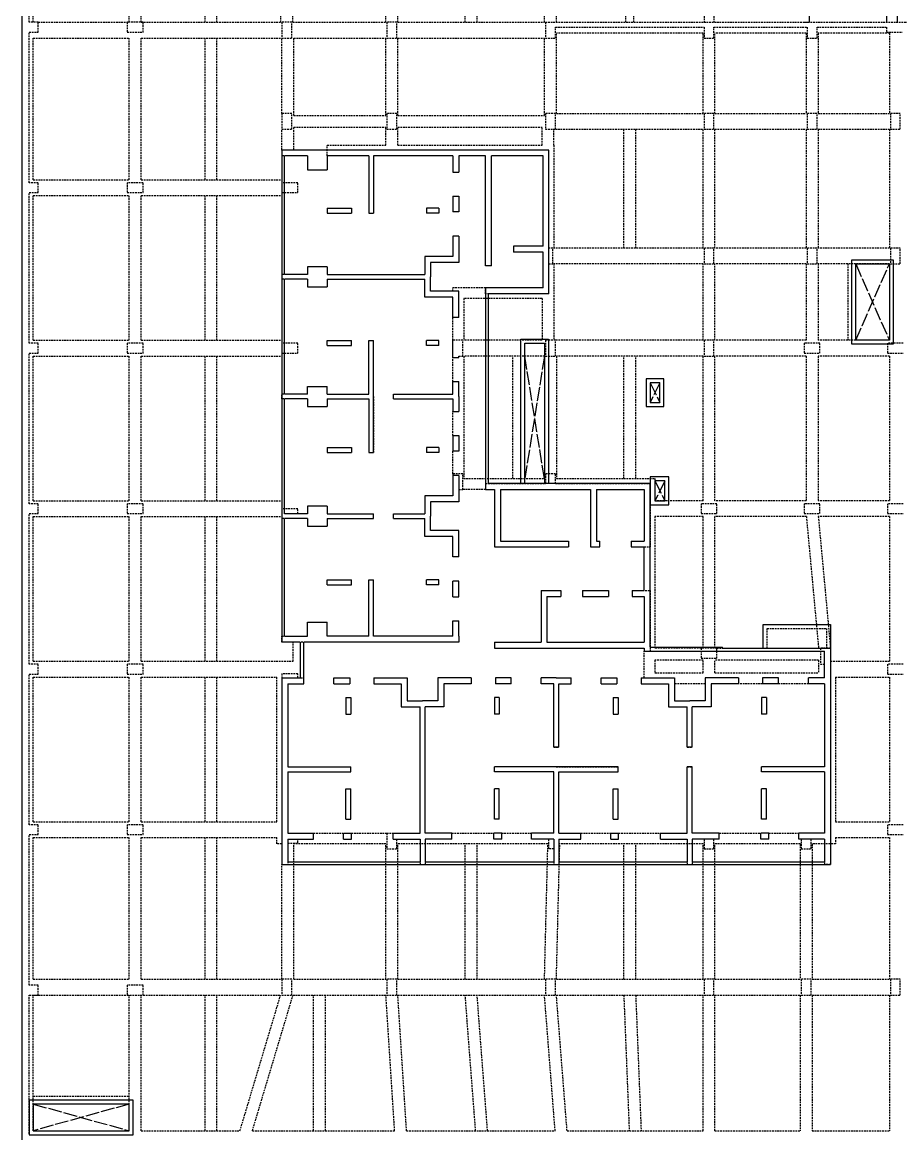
# Model space of a CAD drawing. Header units: millimetres. Extents: x 317501 to 2277231, y -321722 to 1186893.
# Drawn here: x 1947722 to 1992047, y 780428 to 836528 of the extents above; entities that cross this region are included whole.
import ezdxf

# ---------------------------------------------------------------- set-up
doc = ezdxf.new("R2010")
doc.units = ezdxf.units.MM
doc.header["$LTSCALE"] = 57
doc.linetypes.add('XS-지하주차장$0$DDOT', pattern=[14, 12, -1, 0, -1])
doc.linetypes.add('XS-지하주차장$0$HID', pattern=[2.3, 1.5, -0.8])
for name, color, linetype in [('XS-지하주차장$0$AWG', 5, 'XS-지하주차장$0$HID'), ('XS-지하주차장$0$B', 9, 'XS-지하주차장$0$HID'), ('XS-지하주차장$0$DA', 7, 'XS-지하주차장$0$HID'), ('XS-지하주차장$0$DA-PIT', 40, 'Continuous'), ('XS-지하주차장$0$EL7', 7, 'Continuous'), ('XS-지하주차장$0$G', 4, 'XS-지하주차장$0$HID'), ('XS-지하주차장$0$GG', 4, 'Continuous'), ('XS-지하주차장$0$OPEN', 9, 'XS-지하주차장$0$DDOT'), ('XS-지하주차장$0$W1-H', 11, 'XS-지하주차장$0$HID'), ('XS-지하주차장$0$W11', 40, 'Continuous'), ('XS-지하주차장$0$WG', 6, 'XS-지하주차장$0$HID')]:
    doc.layers.add(name, color=color, linetype=linetype)

# ---------------------------------------------------------------- blocks, each defined once
blk = doc.blocks.new('XS-지하주차장$0$B1-W')
at = {"layer": 'XS-지하주차장$0$W1-H'}
for p, q in [((-700, 48240), (-700, 117397)), ((-350, 106210), (-350, 113210)), ((100, 106210), (-350, 106210)), ((100, 105710), (100, 106210)), ((4600, 106210), (4600, 105710)), ((5400, 106210), (4600, 106210)), ((5400, 105710), (5400, 106210)), ((12900, 106210), (12400, 106210)), ((12400, 106210), (12400, 105410)), ((12900, 105410), (12900, 106210)), ((18200, 106210), (17700, 106210)), ((17700, 106210), (17700, 105410)), ((18200, 105410), (18200, 106210)), ((25700, 106210), (25700, 105410)), ((25700, 106210), (51600, 106210)), ((-350, 98110), (-350, 105710)), ((-350, 105710), (100, 105710)), ((4600, 105710), (5400, 105710)), ((26200, 105410), (26200, 105960)), ((26200, 105960), (33700, 105960)), ((33700, 105960), (33700, 105410)), ((34200, 105410), (34200, 105960)), ((34200, 105960), (38900, 105960)), ((38900, 105960), (38900, 105410)), ((39400, 105960), (42900, 105960)), ((39400, 105410), (39400, 105960)), ((42900, 105960), (42900, 105710)), ((42900, 105710), (43700, 105710)), ((12400, 105410), (12900, 105410)), ((17700, 105410), (18200, 105410)), ((25700, 105410), (26200, 105410)), ((33700, 105410), (34200, 105410)), ((38900, 105410), (39400, 105410)), ((12900, 101610), (12400, 101610)), ((12400, 101610), (12400, 100810)), ((12900, 100810), (12900, 101610)), ((18200, 101610), (17700, 101610)), ((17700, 101610), (17700, 100810)), ((18200, 100810), (18200, 101610)), ((26200, 101610), (25700, 101610)), ((25700, 101610), (25700, 100810)), ((26200, 100810), (26200, 101610)), ((34200, 101610), (33700, 101610)), ((33700, 101610), (33700, 100810)), ((34200, 100810), (34200, 101610)), ((39400, 101610), (38900, 101610)), ((38900, 101610), (38900, 100810)), ((39400, 100810), (39400, 101610)), ((43600, 101610), (43100, 101610)), ((43100, 101610), (43100, 100810)), ((43600, 100810), (43600, 101610)), ((12400, 100810), (12900, 100810)), ((17700, 100810), (18200, 100810)), ((25700, 100810), (26200, 100810)), ((33700, 100810), (34200, 100810)), ((38900, 100810), (39400, 100810)), ((43100, 100810), (43600, 100810)), ((12400, 99760), (12400, 99460)), ((25875, 99760), (12400, 99760)), ((13685, 99460), (12400, 99460)), ((13685, 99460), (13685, 98760)), ((14685, 99460), (14685, 98760)), ((16780, 99460), (14685, 99460)), ((16780, 99460), (16780, 96580)), ((17030, 99460), (17030, 96580)), ((21025, 99460), (17030, 99460)), ((21025, 99460), (21025, 98645)), ((22675, 99460), (21325, 99460)), ((21325, 99460), (21325, 98645)), ((22675, 93920), (22675, 99460)), ((22975, 93920), (22975, 99460)), ((25575, 99460), (22975, 99460)), ((25575, 94910), (25575, 99460)), ((25875, 94810), (25875, 99760)), ((13685, 98760), (14685, 98760)), ((21025, 98645), (21325, 98645)), ((100, 98110), (-350, 98110)), ((100, 97610), (100, 98110)), ((4600, 98110), (4600, 97610)), ((5400, 98110), (4600, 98110)), ((5400, 97610), (5400, 98110)), ((12400, 98110), (12400, 97610)), ((13200, 98110), (12400, 98110)), ((13200, 97610), (13200, 98110)), ((-350, 90010), (-350, 97610)), ((-350, 97610), (100, 97610)), ((4600, 97610), (5400, 97610)), ((12400, 97610), (13200, 97610)), ((21025, 97435), (21325, 97435)), ((21025, 97435), (21025, 96635)), ((21325, 97435), (21325, 96635)), ((14685, 96830), (15920, 96830)), ((14685, 96830), (14685, 96580)), ((14685, 96580), (15920, 96580)), ((15920, 96830), (15920, 96580)), ((16780, 96580), (17030, 96580)), ((20325, 96830), (19695, 96830)), ((19695, 96830), (19695, 96580)), ((20325, 96580), (19695, 96580)), ((20325, 96830), (20325, 96580)), ((21325, 96635), (21025, 96635)), ((21325, 95415), (21025, 95415)), ((21025, 95415), (21025, 94385)), ((21325, 95415), (21325, 94085)), ((25575, 94910), (24085, 94910)), ((24085, 94910), (24085, 94610)), ((26075, 94810), (25875, 94810)), ((26075, 94010), (26075, 94810)), ((34200, 94810), (33700, 94810)), ((33700, 94810), (33700, 94010)), ((34200, 94010), (34200, 94810)), ((39400, 94810), (38900, 94810)), ((38900, 94810), (38900, 94010)), ((39400, 94010), (39400, 94810)), ((43600, 94810), (43100, 94810)), ((43100, 94810), (43100, 94010)), ((43600, 94010), (43600, 94810)), ((19605, 94385), (19605, 93485)), ((21025, 94385), (19605, 94385)), ((25575, 94610), (24085, 94610)), ((25575, 92810), (25575, 94610)), ((13685, 93860), (13685, 93485)), ((14685, 93860), (13685, 93860)), ((14685, 93860), (14685, 93485)), ((19905, 94085), (19905, 93360)), ((21325, 94085), (19905, 94085)), ((22975, 93920), (22675, 93920)), ((25875, 92510), (25875, 94010)), ((25875, 94010), (26075, 94010)), ((33700, 94010), (34200, 94010)), ((38900, 94010), (39400, 94010)), ((43100, 94010), (43600, 94010)), ((12400, 93485), (12400, 93235)), ((13685, 93485), (12400, 93485)), ((13685, 93235), (12400, 93235)), ((13685, 93235), (13685, 92860)), ((14685, 93485), (19605, 93485)), ((14685, 93235), (19605, 93235)), ((14685, 93235), (14685, 92860)), ((19605, 92335), (19605, 93235)), ((19905, 92635), (19905, 93360)), ((13685, 92860), (14685, 92860)), ((21325, 92635), (19905, 92635)), ((21325, 91305), (21325, 92635)), ((25575, 92810), (22675, 92810)), ((22675, 92510), (22675, 92810)), ((21025, 92335), (19605, 92335)), ((21025, 91305), (21025, 92335)), ((25875, 92510), (22675, 92510)), ((21325, 91305), (21025, 91305)), ((100, 90010), (-350, 90010)), ((100, 89510), (100, 90010)), ((4600, 90010), (4600, 89510)), ((5400, 90010), (4600, 90010)), ((5400, 89510), (5400, 90010)), ((12400, 90010), (12400, 89510)), ((13200, 90010), (12400, 90010)), ((13200, 89510), (13200, 90010)), ((14685, 90140), (15920, 90140)), ((14685, 89890), (14685, 90140)), ((14685, 89890), (15920, 89890)), ((15920, 89890), (15920, 90140)), ((16780, 87445), (16780, 90140)), ((16780, 90140), (17030, 90140)), ((17030, 87320), (17030, 90140)), ((20325, 90140), (19695, 90140)), ((19695, 89890), (19695, 90140)), ((20325, 89890), (19695, 89890)), ((20325, 89890), (20325, 90140)), ((21025, 89285), (21025, 90160)), ((21525, 90160), (21025, 90160)), ((21525, 89360), (21525, 90160)), ((26200, 90160), (25700, 90160)), ((25700, 90160), (25700, 89360)), ((26200, 89360), (26200, 90160)), ((34200, 90160), (33700, 90160)), ((33700, 90160), (33700, 89360)), ((34200, 89360), (34200, 90160)), ((38750, 90010), (38750, 89510)), ((39550, 90010), (38750, 90010)), ((39550, 89510), (39550, 90010)), ((42950, 90010), (42950, 89510)), ((43750, 90010), (42950, 90010)), ((-350, 81910), (-350, 89510)), ((-350, 89510), (100, 89510)), ((4600, 89510), (5400, 89510)), ((12400, 89510), (13200, 89510)), ((21025, 89285), (21325, 89285)), ((21325, 89285), (21325, 89360)), ((21325, 89360), (21525, 89360)), ((25700, 89360), (26200, 89360)), ((33700, 89360), (34200, 89360)), ((38750, 89510), (39550, 89510)), ((42950, 89510), (43750, 89510)), ((13685, 87820), (14685, 87820)), ((13685, 87445), (13685, 87820)), ((14685, 87445), (14685, 87820)), ((21025, 88075), (21325, 88075)), ((21025, 87445), (21025, 88075)), ((21325, 87320), (21325, 88075)), ((12400, 87195), (12400, 87445)), ((13685, 87445), (12400, 87445)), ((13685, 87195), (12400, 87195)), ((13685, 87195), (13685, 86820)), ((14685, 87445), (16780, 87445)), ((14685, 87195), (16780, 87195)), ((14685, 87195), (14685, 86820)), ((16780, 87195), (16780, 84500)), ((17030, 87320), (17030, 84500)), ((18030, 87445), (21025, 87445)), ((18030, 87195), (18030, 87445)), ((18030, 87195), (21025, 87195)), ((21025, 87195), (21025, 86565)), ((21325, 87320), (21325, 86565)), ((13685, 86820), (14685, 86820)), ((21025, 86565), (21325, 86565)), ((21025, 85355), (21325, 85355)), ((21025, 85355), (21025, 84555)), ((21325, 85355), (21325, 84555)), ((14685, 84750), (15920, 84750)), ((14685, 84750), (14685, 84500)), ((15920, 84750), (15920, 84500)), ((20325, 84750), (19695, 84750)), ((19695, 84750), (19695, 84500)), ((20325, 84750), (20325, 84500)), ((14685, 84500), (15920, 84500)), ((16780, 84500), (17030, 84500)), ((20325, 84500), (19695, 84500)), ((21325, 84555), (21025, 84555)), ((21525, 83425), (21025, 83425)), ((21025, 83425), (21025, 83335)), ((21025, 83335), (21025, 82305)), ((21525, 82625), (21525, 83425)), ((26200, 83425), (25700, 83425)), ((25700, 83425), (25700, 82925)), ((26200, 82925), (26200, 83425)), ((21325, 82625), (21325, 82005)), ((21325, 82625), (21525, 82625)), ((22675, 82925), (22675, 82625)), ((22675, 82925), (25700, 82925)), ((22675, 82625), (23125, 82625)), ((23125, 82625), (23125, 79725)), ((23425, 82625), (27975, 82625)), ((23425, 82625), (23425, 80025)), ((26200, 82925), (30975, 82925)), ((27975, 82625), (27975, 79725)), ((28275, 82625), (30675, 82625)), ((28275, 82625), (28275, 80025)), ((30675, 82625), (30675, 80025)), ((30975, 82925), (30975, 79725)), ((100, 81910), (-350, 81910)), ((100, 81410), (100, 81910)), ((4600, 81910), (4600, 81410)), ((5400, 81910), (4600, 81910)), ((5400, 81410), (5400, 81910)), ((19605, 82305), (19605, 81405)), ((21025, 82305), (19605, 82305)), ((19905, 82005), (19905, 81280)), ((21325, 82005), (19905, 82005)), ((33550, 81910), (33550, 81410)), ((34350, 81910), (33550, 81910)), ((34350, 81410), (34350, 81910)), ((38750, 81910), (38750, 81410)), ((39550, 81910), (38750, 81910)), ((39550, 81410), (39550, 81910)), ((42950, 81910), (42950, 81410)), ((43750, 81910), (42950, 81910)), ((-350, 73810), (-350, 81410)), ((-350, 81410), (100, 81410)), ((4600, 81410), (5400, 81410)), ((13200, 81655), (12400, 81655)), ((12400, 81655), (12400, 81155)), ((13200, 81405), (13200, 81655)), ((13685, 81405), (13200, 81405)), ((13685, 81780), (13685, 81405)), ((14685, 81780), (13685, 81780)), ((14685, 81780), (14685, 81405)), ((14685, 81405), (17030, 81405)), ((17030, 81155), (17030, 81405)), ((18030, 81405), (19605, 81405)), ((18030, 81155), (18030, 81405)), ((33550, 81410), (34350, 81410)), ((38750, 81410), (39550, 81410)), ((42950, 81410), (43750, 81410)), ((13685, 81155), (12400, 81155)), ((13685, 81155), (13685, 80780)), ((14685, 81155), (17030, 81155)), ((14685, 81155), (14685, 80780)), ((18030, 81155), (19605, 81155)), ((19605, 80255), (19605, 81155)), ((19905, 80555), (19905, 81280)), ((13685, 80780), (14685, 80780)), ((21025, 80255), (19605, 80255)), ((21325, 80555), (19905, 80555)), ((21025, 79225), (21025, 80255)), ((21325, 79225), (21325, 80555)), ((23125, 79725), (26865, 79725)), ((23425, 80025), (26865, 80025)), ((26865, 80025), (26865, 79725)), ((27975, 79725), (28450, 79725)), ((28275, 80025), (28450, 80025)), ((28450, 79725), (28450, 80025)), ((30020, 80025), (30675, 80025)), ((30020, 80025), (30020, 79725)), ((30020, 79725), (30975, 79725)), ((21325, 79225), (21025, 79225)), ((14685, 78060), (15920, 78060)), ((14685, 77810), (14685, 78060)), ((15920, 77810), (15920, 78060)), ((16780, 75225), (16780, 78060)), ((16780, 78060), (17030, 78060)), ((17030, 75225), (17030, 78060)), ((20325, 78060), (19695, 78060)), ((19695, 77810), (19695, 78060)), ((20325, 77810), (20325, 78060)), ((21325, 78005), (21025, 78005)), ((21025, 77205), (21025, 78005)), ((21325, 77205), (21325, 78005)), ((14685, 77810), (15920, 77810)), ((20325, 77810), (19695, 77810)), ((25475, 77525), (25475, 74925)), ((25475, 77525), (26475, 77525)), ((26475, 77525), (26475, 77225)), ((27565, 77525), (28885, 77525)), ((27565, 77525), (27565, 77225)), ((28885, 77525), (28885, 77225)), ((30075, 77525), (30975, 77525)), ((30075, 77525), (30075, 77225)), ((30975, 77525), (30975, 74475)), ((21025, 77205), (21325, 77205)), ((25775, 77225), (25775, 74925)), ((25775, 77225), (26475, 77225)), ((27565, 77225), (28885, 77225)), ((30075, 77225), (30675, 77225)), ((30675, 77225), (30675, 74925)), ((13685, 75925), (14685, 75925)), ((13685, 75225), (13685, 75925)), ((14685, 75225), (14685, 75925)), ((21025, 75995), (21325, 75995)), ((21025, 75225), (21025, 75995)), ((21325, 75225), (21325, 75995)), ((12400, 74925), (12400, 75225)), ((12400, 75225), (13685, 75225)), ((16780, 75225), (14685, 75225)), ((21025, 75225), (17030, 75225)), ((21325, 75225), (21325, 74925)), ((21325, 74925), (12400, 74925)), ((23125, 74925), (23125, 74625)), ((23125, 74925), (25475, 74925)), ((23125, 74625), (30675, 74625)), ((25775, 74925), (30675, 74925)), ((30675, 74625), (30675, 74475)), ((33550, 74615), (33550, 74115)), ((34350, 74615), (33550, 74615)), ((34350, 74115), (34350, 74615)), ((40080, 74615), (39580, 74615)), ((39580, 74615), (39580, 73815)), ((40080, 74615), (40080, 63700)), ((30675, 74475), (30975, 74475)), ((33550, 74115), (34350, 74115)), ((100, 73810), (-350, 73810)), ((100, 73310), (100, 73810)), ((4600, 73810), (4600, 73310)), ((5400, 73810), (4600, 73810)), ((5400, 73310), (5400, 73810)), ((39580, 73815), (39780, 73815)), ((39780, 73125), (39780, 73815)), ((42950, 73810), (42950, 73310)), ((43750, 73810), (42950, 73810)), ((-350, 65710), (-350, 73310)), ((-350, 73310), (100, 73310)), ((4600, 73310), (5400, 73310)), ((13200, 73325), (12400, 73325)), ((12400, 73325), (12400, 73125)), ((12400, 73125), (12400, 63700)), ((13200, 73125), (13200, 73325)), ((13200, 73125), (13515, 73125)), ((13515, 72825), (13515, 73125)), ((15025, 72825), (15025, 73125)), ((15025, 73125), (15825, 73125)), ((15825, 73125), (15825, 72825)), ((17045, 73125), (17045, 72825)), ((17045, 73125), (18725, 73125)), ((18725, 73125), (18725, 71965)), ((21955, 73125), (20275, 73125)), ((20275, 73125), (20275, 71965)), ((21955, 73125), (21955, 72825)), ((23175, 73125), (23175, 72825)), ((23975, 73125), (23175, 73125)), ((23975, 72825), (23975, 73125)), ((25485, 72825), (25485, 73125)), ((26240, 73125), (25485, 73125)), ((26240, 73125), (26995, 73125)), ((26995, 72825), (26995, 73125)), ((28505, 72825), (28505, 73125)), ((28505, 73125), (29305, 73125)), ((29305, 73125), (29305, 72825)), ((30525, 73125), (30525, 72825)), ((30525, 73125), (32205, 73125)), ((32205, 73125), (32205, 71965)), ((35435, 73125), (33755, 73125)), ((33755, 73125), (33755, 71965)), ((35435, 73125), (35435, 72825)), ((36655, 73125), (36655, 72825)), ((37455, 73125), (36655, 73125)), ((37455, 72825), (37455, 73125)), ((38965, 72825), (38965, 73125)), ((39780, 73125), (38965, 73125)), ((42950, 73310), (43750, 73310)), ((12700, 72825), (13515, 72825)), ((12700, 72825), (12700, 68630)), ((15025, 72825), (15825, 72825)), ((17045, 72825), (18425, 72825)), ((18425, 72825), (18425, 71665)), ((21955, 72825), (20575, 72825)), ((20575, 72825), (20575, 71665)), ((23975, 72825), (23175, 72825)), ((26115, 72825), (25485, 72825)), ((26115, 69630), (26115, 72825)), ((26365, 69630), (26365, 72825)), ((26365, 72825), (26995, 72825)), ((28505, 72825), (29305, 72825)), ((30525, 72825), (31905, 72825)), ((31905, 72825), (31905, 71665)), ((35435, 72825), (34055, 72825)), ((34055, 72825), (34055, 71665)), ((37455, 72825), (36655, 72825)), ((39780, 72825), (38965, 72825)), ((39780, 72825), (39780, 68630)), ((15630, 72125), (15630, 71295)), ((15630, 72125), (15880, 72125)), ((15880, 72125), (15880, 71295)), ((18725, 71965), (19500, 71965)), ((20275, 71965), (19500, 71965)), ((23120, 72125), (23120, 71295)), ((23370, 72125), (23120, 72125)), ((23370, 72125), (23370, 71295)), ((29110, 72125), (29110, 71295)), ((29110, 72125), (29360, 72125)), ((29360, 72125), (29360, 71295)), ((32205, 71965), (32980, 71965)), ((33755, 71965), (32980, 71965)), ((36600, 72125), (36600, 71295)), ((36850, 72125), (36600, 72125)), ((36850, 72125), (36850, 71295)), ((15630, 71295), (15880, 71295)), ((18425, 71665), (19375, 71665)), ((19375, 65285), (19375, 71665)), ((19625, 65285), (19625, 71665)), ((20575, 71665), (19625, 71665)), ((23370, 71295), (23120, 71295)), ((29110, 71295), (29360, 71295)), ((31905, 71665), (32855, 71665)), ((32855, 69630), (32855, 71665)), ((33105, 69630), (33105, 71665)), ((34055, 71665), (33105, 71665)), ((36850, 71295), (36600, 71295)), ((26115, 69630), (26365, 69630)), ((32855, 69630), (33105, 69630)), ((12700, 68630), (15880, 68630)), ((15880, 68380), (15880, 68630)), ((26240, 68630), (23120, 68630)), ((23120, 68380), (23120, 68630)), ((26240, 68630), (29360, 68630)), ((29360, 68380), (29360, 68630)), ((32855, 65285), (32855, 68630)), ((32855, 68630), (33105, 68630)), ((33105, 65285), (33105, 68630)), ((39780, 68630), (36600, 68630)), ((36600, 68380), (36600, 68630)), ((12700, 68380), (15880, 68380)), ((12700, 68380), (12700, 65285)), ((26115, 68380), (23120, 68380)), ((26115, 65285), (26115, 68380)), ((26365, 65285), (26365, 68380)), ((26365, 68380), (29360, 68380)), ((39780, 68380), (36600, 68380)), ((39780, 68380), (39780, 65285)), ((15630, 65985), (15630, 67520)), ((15630, 67520), (15880, 67520)), ((15880, 65985), (15880, 67520)), ((23120, 65985), (23120, 67520)), ((23370, 67520), (23120, 67520)), ((23370, 65985), (23370, 67520)), ((29110, 65985), (29110, 67520)), ((29110, 67520), (29360, 67520)), ((29360, 65985), (29360, 67520)), ((36600, 65985), (36600, 67520)), ((36850, 67520), (36600, 67520)), ((36850, 65985), (36850, 67520)), ((100, 65710), (-350, 65710)), ((100, 65210), (100, 65710)), ((4600, 65710), (4600, 65210)), ((5400, 65710), (4600, 65710)), ((5400, 65210), (5400, 65710)), ((15630, 65985), (15880, 65985)), ((23370, 65985), (23120, 65985)), ((29110, 65985), (29360, 65985)), ((36850, 65985), (36600, 65985)), ((42950, 65710), (42950, 65210)), ((43750, 65710), (42950, 65710)), ((-350, 57610), (-350, 65210)), ((-350, 65210), (100, 65210)), ((4600, 65210), (5400, 65210)), ((12700, 65285), (14000, 65285)), ((14000, 64985), (14000, 65285)), ((15510, 65285), (15910, 65285)), ((15510, 64985), (15510, 65285)), ((15910, 64985), (15910, 65285)), ((17700, 65285), (17700, 64485)), ((17700, 65285), (18020, 65285)), ((18020, 65285), (19375, 65285)), ((20980, 65285), (19625, 65285)), ((20980, 64985), (20980, 65285)), ((23490, 65285), (23090, 65285)), ((23090, 64985), (23090, 65285)), ((23490, 64985), (23490, 65285)), ((25000, 64985), (25000, 65285)), ((26115, 65285), (25000, 65285)), ((26365, 65285), (27480, 65285)), ((27480, 64985), (27480, 65285)), ((28990, 65285), (29390, 65285)), ((28990, 64985), (28990, 65285)), ((29390, 64985), (29390, 65285)), ((31500, 65285), (32855, 65285)), ((31500, 64985), (31500, 65285)), ((34460, 65285), (33105, 65285)), ((34460, 64985), (34460, 65285)), ((36970, 65285), (36570, 65285)), ((36570, 64985), (36570, 65285)), ((36970, 64985), (36970, 65285)), ((38480, 64985), (38480, 65285)), ((39780, 65285), (38480, 65285)), ((42950, 65210), (43750, 65210)), ((12700, 64785), (12700, 63700)), ((12700, 64785), (13200, 64785)), ((13200, 64985), (14000, 64985)), ((13200, 64785), (13200, 64985)), ((15510, 64985), (15910, 64985)), ((18200, 64985), (19375, 64985)), ((18200, 64485), (18200, 64985)), ((19375, 64985), (19375, 63700)), ((20980, 64985), (19625, 64985)), ((19625, 64985), (19625, 63700)), ((23490, 64985), (23090, 64985)), ((25865, 64985), (25000, 64985)), ((25865, 64485), (25865, 64985)), ((26365, 64985), (27480, 64985)), ((26365, 64985), (26365, 63700)), ((28990, 64985), (29390, 64985)), ((31500, 64985), (32855, 64985)), ((32855, 64985), (32855, 63700)), ((33700, 64985), (33105, 64985)), ((33105, 64985), (33105, 63700)), ((33700, 64985), (33700, 64485)), ((34460, 64985), (34200, 64985)), ((34200, 64485), (34200, 64985)), ((36970, 64985), (36570, 64985)), ((38600, 64985), (38480, 64985)), ((38600, 64985), (38600, 64485)), ((39780, 64985), (39100, 64985)), ((39100, 64485), (39100, 64985)), ((39780, 64985), (39780, 63700)), ((17700, 64485), (18200, 64485)), ((26115, 64485), (25865, 64485)), ((26115, 64485), (26115, 63700)), ((33700, 64485), (34200, 64485)), ((38600, 64485), (39100, 64485)), ((12400, 63700), (12700, 63700)), ((19375, 63700), (19625, 63700)), ((26115, 63700), (26365, 63700)), ((32855, 63700), (33105, 63700)), ((40080, 63700), (39780, 63700)), ((12900, 57910), (12400, 57910)), ((12400, 57910), (12400, 57110)), ((12900, 57110), (12900, 57910)), ((18200, 57910), (17700, 57910)), ((17700, 57910), (17700, 57110)), ((18200, 57110), (18200, 57910)), ((26200, 57910), (25700, 57910)), ((25700, 57910), (25700, 57110)), ((26200, 57110), (26200, 57910)), ((34200, 57910), (33700, 57910)), ((33700, 57910), (33700, 57110)), ((34200, 57110), (34200, 57910)), ((39100, 57910), (38600, 57910)), ((38600, 57910), (38600, 57110)), ((39100, 57110), (39100, 57910)), ((43600, 57910), (43100, 57910)), ((43100, 57910), (43100, 57110)), ((43600, 57110), (43600, 57910)), ((100, 57610), (-350, 57610)), ((100, 57110), (100, 57610)), ((4600, 57610), (4600, 57110)), ((5400, 57610), (4600, 57610)), ((5400, 57110), (5400, 57610)), ((-350, 50110), (-350, 57110)), ((-350, 57110), (100, 57110)), ((4600, 57110), (5400, 57110)), ((12400, 57110), (12900, 57110)), ((17700, 57110), (18200, 57110)), ((25700, 57110), (26200, 57110)), ((33700, 57110), (34200, 57110)), ((38600, 57110), (39100, 57110)), ((43100, 57110), (43600, 57110))]:
    blk.add_line(p, q, dxfattribs=at)
blk = doc.blocks.new('XS-지하주차장$0$102')
at = {"layer": 'XS-지하주차장$0$W11'}
for p, q in [((25145, 22225), (25145, 27680)), ((25145, 27680), (36060, 27680)), ((36060, 0), (36060, 27680)), ((26635, 27380), (25285, 27380)), ((25285, 18275), (25285, 27380)), ((26635, 27380), (26635, 26565)), ((26935, 27380), (26935, 26565)), ((26935, 27380), (31130, 27380)), ((31130, 27380), (31130, 24200)), ((31380, 27380), (31380, 24200)), ((31380, 27380), (34475, 27380)), ((34475, 27380), (34475, 26080)), ((34775, 27380), (34775, 26080)), ((34775, 27380), (35920, 27380)), ((35920, 20705), (35920, 27380)), ((26935, 26565), (26635, 26565)), ((34775, 26080), (34475, 26080)), ((26935, 25055), (26635, 25055)), ((26635, 25055), (26635, 24255)), ((26935, 25055), (26935, 24255)), ((26635, 24255), (26935, 24255)), ((27635, 24450), (28465, 24450)), ((27635, 24450), (27635, 24200)), ((27635, 24200), (28465, 24200)), ((28465, 24450), (28465, 24200)), ((31380, 24200), (31130, 24200)), ((33775, 24450), (32240, 24450)), ((32240, 24450), (32240, 24200)), ((33775, 24200), (32240, 24200)), ((33775, 24450), (33775, 24200)), ((34475, 24570), (34475, 24170)), ((34775, 24570), (34475, 24570)), ((34775, 24170), (34475, 24170)), ((34775, 24570), (34775, 24170)), ((26635, 23035), (26935, 23035)), ((26635, 23035), (26635, 21355)), ((26935, 23035), (26935, 21655)), ((25145, 22225), (25085, 22225)), ((25085, 18575), (25085, 22225)), ((34475, 22060), (34475, 20705)), ((34775, 22060), (34475, 22060)), ((34775, 22060), (34775, 20705)), ((26635, 21355), (27795, 21355)), ((26935, 21655), (28095, 21655)), ((27795, 21355), (27795, 20580)), ((28095, 21655), (28095, 20705)), ((27795, 19805), (27795, 20580)), ((30130, 20705), (28095, 20705)), ((28095, 19505), (28095, 20455)), ((30130, 20455), (28095, 20455)), ((30130, 20705), (30130, 20455)), ((34475, 20705), (31130, 20705)), ((31130, 20705), (31130, 20455)), ((34475, 20455), (31130, 20455)), ((34475, 19100), (34475, 20455)), ((34775, 20705), (35920, 20705)), ((34775, 19100), (34775, 20455)), ((34775, 20455), (35920, 20455)), ((35920, 13965), (35920, 20455)), ((26635, 18125), (26635, 19805)), ((26635, 19805), (27795, 19805)), ((26935, 18125), (26935, 19505)), ((26935, 19505), (28095, 19505)), ((34775, 19100), (34475, 19100)), ((16835, 18575), (16835, 10415)), ((25085, 18575), (16835, 18575)), ((17135, 15875), (17135, 18275)), ((17135, 18275), (19735, 18275)), ((19735, 17620), (19735, 18275)), ((20035, 17620), (20035, 18275)), ((22235, 18275), (20035, 18275)), ((22235, 17675), (22235, 18275)), ((22535, 18275), (24835, 18275)), ((22535, 17675), (22535, 18275)), ((24835, 13375), (24835, 18275)), ((25135, 10725), (25135, 18275)), ((25135, 18275), (25285, 18275)), ((26635, 18125), (26935, 18125)), ((19735, 17620), (20035, 17620)), ((22235, 17675), (22535, 17675)), ((26635, 16905), (26935, 16905)), ((26635, 16105), (26635, 16905)), ((26935, 16105), (26935, 16905)), ((27635, 16960), (28465, 16960)), ((27635, 16710), (27635, 16960)), ((28465, 16710), (28465, 16960)), ((31130, 16960), (31130, 10720)), ((31380, 16960), (31130, 16960)), ((31380, 13965), (31380, 16960)), ((33775, 16960), (32240, 16960)), ((32240, 16710), (32240, 16960)), ((33775, 16710), (33775, 16960)), ((34475, 16590), (34475, 16990)), ((34775, 16990), (34475, 16990)), ((34775, 16590), (34775, 16990)), ((22235, 15165), (22235, 16485)), ((22235, 16485), (22535, 16485)), ((22535, 15165), (22535, 16485)), ((27635, 16710), (28465, 16710)), ((33775, 16710), (32240, 16710)), ((34775, 16590), (34475, 16590)), ((17135, 15875), (19735, 15875)), ((19735, 15875), (19735, 16050)), ((20035, 16050), (19735, 16050)), ((20035, 15575), (20035, 16050)), ((26935, 16105), (26635, 16105)), ((17135, 11025), (17135, 15575)), ((17135, 15575), (20035, 15575)), ((22235, 15165), (22535, 15165)), ((26935, 14595), (26635, 14595)), ((26635, 13840), (26635, 14595)), ((26935, 13965), (26935, 14595)), ((34775, 15080), (34475, 15080)), ((34475, 13965), (34475, 15080)), ((34775, 13965), (34775, 15080)), ((19735, 11025), (19735, 14465)), ((19735, 14465), (20035, 14465)), ((20035, 10725), (20035, 14465)), ((22235, 13075), (22235, 14075)), ((22235, 14075), (22535, 14075)), ((22535, 13375), (22535, 14075)), ((7250, 13475), (0, 13475)), ((0, 13475), (0, 0)), ((7250, 13475), (7250, 10415)), ((26635, 13840), (26635, 13085)), ((30130, 13965), (26935, 13965)), ((30130, 13715), (26935, 13715)), ((26935, 13715), (26935, 13085)), ((30130, 13965), (30130, 13715)), ((34475, 13965), (31380, 13965)), ((34475, 13715), (31380, 13715)), ((31380, 13715), (31380, 10720)), ((34475, 13715), (34475, 12600)), ((34775, 13965), (35920, 13965)), ((34775, 13715), (34775, 12600)), ((34775, 13715), (35920, 13715)), ((35920, 7225), (35920, 13715)), ((300, 13175), (300, 10575)), ((4850, 13175), (300, 13175)), ((4850, 13175), (4850, 11685)), ((6950, 13175), (5150, 13175)), ((5150, 13175), (5150, 11685)), ((6950, 13175), (6950, 10275)), ((22235, 13075), (24835, 13075)), ((22535, 13375), (24835, 13375)), ((24835, 10725), (24835, 13075)), ((26935, 13085), (26635, 13085)), ((34775, 12600), (34475, 12600)), ((4850, 11685), (5150, 11685)), ((26935, 11575), (26635, 11575)), ((26635, 11575), (26635, 10775)), ((26935, 11575), (26935, 10775)), ((17135, 11025), (19735, 11025)), ((17135, 10275), (17135, 10725)), ((17135, 10725), (20035, 10725)), ((24835, 10725), (25135, 10725)), ((26635, 10775), (26935, 10775)), ((27635, 10970), (28465, 10970)), ((27635, 10970), (27635, 10720)), ((27635, 10720), (28465, 10720)), ((28465, 10970), (28465, 10720)), ((31380, 10720), (31130, 10720)), ((33775, 10970), (32240, 10970)), ((32240, 10970), (32240, 10720)), ((33775, 10720), (32240, 10720)), ((33775, 10970), (33775, 10720)), ((34475, 11090), (34475, 10690)), ((34775, 11090), (34475, 11090)), ((34775, 10690), (34475, 10690)), ((34775, 11090), (34775, 10690)), ((5840, 10575), (300, 10575)), ((5840, 10275), (300, 10275)), ((300, 10275), (300, 8925)), ((5840, 10575), (5840, 10275)), ((6950, 10275), (17135, 10275)), ((7250, 10415), (16835, 10415)), ((26635, 9555), (26935, 9555)), ((26635, 9555), (26635, 7875)), ((26935, 9555), (26935, 8175)), ((300, 8925), (1115, 8925)), ((300, 8625), (1115, 8625)), ((300, 8625), (300, 4630)), ((1115, 8625), (1115, 8925)), ((2325, 8625), (2325, 8925)), ((2325, 8925), (3125, 8925)), ((2325, 8625), (3125, 8625)), ((3125, 8925), (3125, 8625)), ((4345, 8925), (4345, 8625)), ((4345, 8925), (5675, 8925)), ((4345, 8625), (5375, 8625)), ((5375, 8625), (5375, 7205)), ((5675, 8925), (5675, 7505)), ((8455, 8925), (7125, 8925)), ((7125, 8925), (7125, 7505)), ((8455, 8625), (7425, 8625)), ((7425, 8625), (7425, 7205)), ((8455, 8925), (8455, 8625)), ((10475, 8625), (9675, 8625)), ((10475, 8925), (10400, 8925)), ((10475, 8625), (10475, 8925)), ((11685, 8625), (11685, 8925)), ((12440, 8925), (11685, 8925)), ((12315, 8625), (11685, 8625)), ((12315, 5630), (12315, 8625)), ((12440, 8925), (13195, 8925)), ((12565, 5630), (12565, 8625)), ((12565, 8625), (13195, 8625)), ((13195, 8625), (13195, 8925)), ((14405, 8625), (14405, 8925)), ((14405, 8925), (15205, 8925)), ((14405, 8625), (15205, 8625)), ((15205, 8925), (15205, 8625)), ((16425, 8925), (17755, 8925)), ((16425, 8925), (16425, 8625)), ((16425, 8625), (17455, 8625)), ((17455, 8625), (17455, 7205)), ((17755, 8925), (17755, 7505)), ((20535, 8925), (19205, 8925)), ((19205, 8925), (19205, 7505)), ((20535, 8625), (19505, 8625)), ((19505, 8625), (19505, 7205)), ((20535, 8925), (20535, 8625)), ((21755, 8925), (21755, 8625)), ((22555, 8925), (21755, 8925)), ((22555, 8625), (21755, 8625)), ((22555, 8625), (22555, 8925)), ((23765, 8625), (23765, 8925)), ((24535, 8925), (23765, 8925)), ((24535, 8625), (23765, 8625)), ((24535, 8925), (24835, 8925)), ((24535, 8625), (24535, 4630)), ((24835, 8925), (24835, 1115)), ((34475, 8580), (34475, 7225)), ((34775, 8580), (34475, 8580)), ((34775, 8580), (34775, 7225)), ((2930, 7925), (2930, 7295)), ((2930, 7925), (3180, 7925)), ((3180, 7925), (3180, 7295)), ((9620, 7925), (9620, 7295)), ((9870, 7925), (9620, 7925)), ((9870, 7925), (9870, 7295)), ((15010, 7925), (15010, 7295)), ((15010, 7925), (15260, 7925)), ((15260, 7925), (15260, 7295)), ((21700, 7925), (21700, 7295)), ((21950, 7925), (21700, 7925)), ((21950, 7925), (21950, 7295)), ((26635, 7875), (27795, 7875)), ((26935, 8175), (28095, 8175)), ((27795, 7875), (27795, 7100)), ((28095, 8175), (28095, 7225)), ((2930, 7295), (3180, 7295)), ((5675, 7505), (6400, 7505)), ((7125, 7505), (6400, 7505)), ((9870, 7295), (9620, 7295)), ((15010, 7295), (15260, 7295)), ((17755, 7505), (18480, 7505)), ((19205, 7505), (18480, 7505)), ((21950, 7295), (21700, 7295)), ((5375, 7205), (6275, 7205)), ((6275, 2285), (6275, 7205)), ((6525, 2285), (6525, 7205)), ((7425, 7205), (6525, 7205)), ((17455, 7205), (18355, 7205)), ((18355, 5630), (18355, 7205)), ((19505, 7205), (18605, 7205)), ((18605, 5630), (18605, 7205)), ((27795, 6325), (27795, 7100)), ((34475, 7225), (28095, 7225)), ((34475, 6975), (28095, 6975)), ((28095, 6025), (28095, 6975)), ((34475, 5620), (34475, 6975)), ((34775, 7225), (35920, 7225)), ((34775, 5620), (34775, 6975)), ((34775, 6975), (35920, 6975)), ((35920, 300), (35920, 6975)), ((26635, 4645), (26635, 6325)), ((26635, 6325), (27795, 6325)), ((12565, 5630), (12315, 5630)), ((18605, 5630), (18355, 5630)), ((26935, 4645), (26935, 6025)), ((26935, 6025), (28095, 6025)), ((34775, 5620), (34475, 5620)), ((300, 4630), (3180, 4630)), ((3180, 4380), (3180, 4630)), ((15260, 4630), (9620, 4630)), ((9620, 4380), (9620, 4630)), ((15260, 4380), (15260, 4630)), ((18355, 2285), (18355, 4630)), ((18605, 4630), (18355, 4630)), ((18605, 2285), (18605, 4630)), ((24535, 4630), (21700, 4630)), ((21700, 4380), (21700, 4630)), ((26635, 4645), (26935, 4645)), ((300, 4380), (3180, 4380)), ((300, 4380), (300, 2285)), ((12315, 4380), (9620, 4380)), ((12315, 2285), (12315, 4380)), ((12565, 2285), (12565, 4380)), ((12565, 4380), (15260, 4380)), ((24535, 4380), (21700, 4380)), ((24535, 4380), (24535, 2285)), ((2930, 2285), (2930, 3520)), ((2930, 3520), (3180, 3520)), ((3180, 2285), (3180, 3520)), ((9620, 2285), (9620, 3520)), ((9870, 3520), (9620, 3520)), ((9870, 2285), (9870, 3520)), ((15010, 2285), (15010, 3520)), ((15010, 3520), (15260, 3520)), ((15260, 2285), (15260, 3520)), ((21700, 2285), (21700, 3520)), ((21950, 3520), (21700, 3520)), ((21950, 2285), (21950, 3520)), ((26635, 3425), (26935, 3425)), ((26635, 2625), (26635, 3425)), ((26935, 2625), (26935, 3425)), ((27635, 3480), (28465, 3480)), ((27635, 3230), (27635, 3480)), ((28465, 3230), (28465, 3480)), ((31130, 300), (31130, 3480)), ((31380, 3480), (31130, 3480)), ((31380, 300), (31380, 3480)), ((33775, 3480), (32240, 3480)), ((32240, 3230), (32240, 3480)), ((33775, 3230), (33775, 3480)), ((34475, 3110), (34475, 3510)), ((34775, 3510), (34475, 3510)), ((34775, 3110), (34775, 3510)), ((27635, 3230), (28465, 3230)), ((33775, 3230), (32240, 3230)), ((34775, 3110), (34475, 3110)), ((300, 2285), (1000, 2285)), ((1000, 1285), (1000, 2285)), ((2930, 2285), (3180, 2285)), ((5900, 2285), (6275, 2285)), ((5900, 2285), (5900, 1285)), ((6525, 2285), (6900, 2285)), ((6900, 1285), (6900, 2285)), ((9870, 2285), (9620, 2285)), ((11940, 1285), (11940, 2285)), ((12315, 2285), (11940, 2285)), ((12565, 2285), (12940, 2285)), ((12940, 1285), (12940, 2285)), ((15010, 2285), (15260, 2285)), ((17980, 2285), (18355, 2285)), ((17980, 2285), (17980, 1285)), ((18605, 2285), (18980, 2285)), ((18980, 1285), (18980, 2285)), ((21950, 2285), (21700, 2285)), ((23835, 1285), (23835, 2285)), ((24535, 2285), (23835, 2285)), ((26935, 2625), (26635, 2625)), ((300, 1285), (1000, 1285)), ((300, 1285), (300, 140)), ((5900, 1285), (6275, 1285)), ((6275, 1285), (6275, 140)), ((6525, 1285), (6525, 140)), ((6525, 1285), (6900, 1285)), ((12315, 1285), (11940, 1285)), ((12315, 1285), (12315, 140)), ((12565, 1285), (12940, 1285)), ((12565, 1285), (12565, 140)), ((17980, 1285), (18355, 1285)), ((18355, 1285), (18355, 140)), ((18605, 1285), (18605, 140)), ((18605, 1285), (18980, 1285)), ((24535, 1285), (23835, 1285)), ((24535, 140), (24535, 1285)), ((34775, 1600), (34475, 1600)), ((34475, 300), (34475, 1600)), ((34775, 300), (34775, 1600)), ((26935, 1115), (24835, 1115)), ((24835, 915), (26635, 915)), ((24835, 915), (24835, 0)), ((26635, 0), (26635, 915)), ((26935, 300), (26935, 1115)), ((6275, 140), (300, 140)), ((12315, 140), (6525, 140)), ((18355, 140), (12565, 140)), ((24535, 140), (18605, 140)), ((26935, 300), (31130, 300)), ((31380, 300), (34475, 300)), ((34775, 300), (35920, 300)), ((0, 0), (24835, 0)), ((26635, 0), (36060, 0))]:
    blk.add_line(p, q, dxfattribs=at)

msp = doc.modelspace()

# ---------------------------------------------------------------- linework, layer by layer
at = {"layer": 'XS-지하주차장$0$AWG'}
for p, q in [((1963106.6, 829777.6), (1963106.6, 830327.6)), ((1963106.6, 830327.6), (1966071.6, 830327.6)), ((1966671.6, 830327.6), (1973946.6, 830327.6)), ((1974546.6, 830327.6), (1974546.6, 825127.6)), ((1974546.6, 824327.6), (1974546.6, 822577.6)), ((1969446.6, 822952.6), (1969446.6, 823127.6)), ((1971096.6, 823127.6), (1969446.6, 823127.6)), ((1973946.6, 822577.6), (1969996.6, 822577.6)), ((1969996.6, 822577.6), (1969996.6, 820477.6)), ((1969446.6, 820477.6), (1969446.6, 821622.6)), ((1969996.6, 819677.6), (1969996.6, 813492.6)), ((1969446.6, 818392.6), (1969446.6, 819602.6)), ((1969446.6, 815672.6), (1969446.6, 816882.6)), ((1969446.6, 813742.6), (1969446.6, 814872.6)), ((1969996.6, 813492.6), (1974071.6, 813492.6)), ((1974671.6, 813492.6), (1979646.6, 813492.6)), ((1979646.6, 813492.6), (1979646.6, 812377.6)), ((1971096.6, 812942.6), (1969946.6, 812942.6)), ((1979646.6, 811577.6), (1979646.6, 804932.6)), ((1961386.6, 804277.6), (1961386.6, 805242.6)), ((1979096.6, 803442.6), (1979096.6, 804792.6)), ((1979646.6, 804332.6), (1979646.6, 803692.6)), ((1960571.6, 796177.6), (1960571.6, 803477.6)), ((1979646.6, 803692.6), (1982071.6, 803692.6)), ((1982671.6, 803692.6), (1987901.6, 803692.6)), ((1988751.6, 803477.6), (1988751.6, 796177.6)), ((1982176.6, 803142.6), (1980626.6, 803142.6)), ((1985076.6, 803142.6), (1983856.6, 803142.6)), ((1987386.6, 803142.6), (1985876.6, 803142.6)), ((1962421.6, 795602.6), (1963894.9, 795602.6)), ((1964331.6, 795602.6), (1966121.6, 795602.6)), ((1969401.6, 795602.6), (1971511.6, 795602.6)), ((1971911.6, 795602.6), (1973421.6, 795602.6)), ((1975901.6, 795602.6), (1977411.6, 795602.6)), ((1977811.6, 795602.6), (1979921.6, 795602.6)), ((1982881.6, 795602.6), (1984991.6, 795602.6)), ((1985391.6, 795602.6), (1986901.6, 795602.6)), ((1960571.6, 795052.6), (1960571.6, 795377.6)), ((1960821.6, 795052.6), (1960571.6, 795052.6)), ((1966071.6, 795052.6), (1961421.6, 795052.6)), ((1974242.8, 795052.6), (1966671.6, 795052.6)), ((1982071.6, 795052.6), (1974843, 795052.6)), ((1986971.6, 795052.6), (1982671.6, 795052.6)), ((1988751.6, 795052.6), (1987571.6, 795052.6)), ((1988751.6, 795377.6), (1988751.6, 795052.6))]:
    msp.add_line(p, q, dxfattribs=at)
at = {"layer": 'XS-지하주차장$0$B'}
for p, q in [((1956946.6, 836527.6), (1956946.6, 843527.6)), ((1957546.6, 836527.6), (1957546.6, 843527.6)), ((1970071.6, 836527.6), (1970071.6, 843527.6)), ((1970671.6, 836527.6), (1970671.6, 843527.6)), ((1978171.6, 836527.6), (1978171.6, 843527.6)), ((1978571.6, 836527.6), (1978571.6, 843527.6)), ((1956946.6, 828577.6), (1956946.6, 835727.6)), ((1957546.6, 828577.6), (1957546.6, 835727.6)), ((1978071.6, 825127.6), (1978071.6, 831127.6)), ((1978671.6, 825127.6), (1978671.6, 831127.6)), ((1956946.6, 820477.6), (1956946.6, 827777.6)), ((1957546.6, 820477.6), (1957546.6, 827777.6)), ((1989371.6, 824327.6), (1989371.6, 820477.6)), ((1956946.6, 812377.6), (1956946.6, 819677.6)), ((1957546.6, 812377.6), (1957546.6, 819677.6)), ((1972471.6, 813492.6), (1972471.6, 819677.6)), ((1973071.6, 813492.6), (1973071.6, 819677.6)), ((1978071.6, 813492.6), (1978071.6, 819677.6)), ((1978671.6, 813492.6), (1978671.6, 819677.6)), ((1956946.6, 804277.6), (1956946.6, 811577.6)), ((1957546.6, 804277.6), (1957546.6, 811577.6)), ((1956946.6, 796177.6), (1956946.6, 803477.6)), ((1957546.6, 796177.6), (1957546.6, 803477.6)), ((1956946.6, 788227.6), (1956946.6, 795377.6)), ((1957546.6, 788227.6), (1957546.6, 795377.6)), ((1970071.6, 788227.6), (1970071.6, 795052.6)), ((1970671.6, 788227.6), (1970671.6, 795052.6)), ((1978071.6, 788227.6), (1978071.6, 795052.6)), ((1978671.6, 788227.6), (1978671.6, 795052.6)), ((1956946.6, 780577.6), (1956946.6, 787427.6)), ((1957546.6, 780577.6), (1957546.6, 787427.6)), ((1962421.6, 780577.6), (1962421.6, 787427.6)), ((1963021.6, 780577.6), (1963021.6, 787427.6)), ((1970595.7, 780577.6), (1970070.7, 787427.6)), ((1971197.5, 780577.6), (1970672.5, 787427.6)), ((1978071.8, 787427.6), (1978346.4, 780577.6)), ((1978672.3, 787427.6), (1978946.9, 780577.6)), ((1948271.6, 782327.6), (1953121.6, 782327.6))]:
    msp.add_line(p, q, dxfattribs=at)
at = {"layer": 'XS-지하주차장$0$DA', "linetype": 'Continuous'}
for points in [[(1989571.6, 824527.6), (1991671.6, 824527.6), (1991671.6, 820277.6), (1989571.6, 820277.6)], [(1989771.6, 824327.6), (1991471.6, 824327.6), (1991471.6, 820477.6), (1989771.6, 820477.6)], [(1980096.6, 818527.6), (1979196.6, 818527.6), (1979196.6, 817127.6), (1980096.6, 817127.6)], [(1953321.6, 780377.6), (1953321.6, 782127.6), (1948071.6, 782127.6), (1948071.6, 780377.6)]]:
    msp.add_lwpolyline(points, close=True, dxfattribs=at)
for points in [[(1972871.6, 813242.6), (1972871.6, 820527.6), (1974271.6, 820527.6), (1974271.6, 813242.6)], [(1973071.6, 813242.6), (1973071.6, 820327.6), (1974071.6, 820327.6), (1974071.6, 813242.6)], [(1979896.6, 818327.6), (1979396.6, 818327.6), (1979396.6, 817327.6), (1979896.6, 817327.6), (1979896.6, 818327.6)], [(1979396.6, 812177.6), (1980346.6, 812177.6), (1980346.6, 813577.6), (1979396.6, 813577.6), (1979396.6, 812177.6)], [(1980146.6, 813377.6), (1979646.6, 813377.6), (1979646.6, 812377.6), (1980146.6, 812377.6), (1980146.6, 813377.6)], [(1953121.6, 780577.6), (1953121.6, 781927.6), (1948271.6, 781927.6), (1948271.6, 780577.6), (1953121.6, 780577.6)]]:
    msp.add_lwpolyline(points, dxfattribs=at)
at = {"layer": 'XS-지하주차장$0$DA-PIT', "linetype": 'Continuous'}
msp.add_lwpolyline([(1985101.6, 804932.6), (1985101.6, 806132.6), (1988501.6, 806132.6), (1988501.6, 804932.6)], dxfattribs=at)
at = {"layer": 'XS-지하주차장$0$DA-PIT', "linetype": 'XS-지하주차장$0$HID'}
msp.add_lwpolyline([(1985301.6, 804932.6), (1985301.6, 805932.6), (1988301.6, 805932.6), (1988301.6, 804932.6)], dxfattribs=at)
at = {"layer": 'XS-지하주차장$0$EL7'}
msp.add_lwpolyline([(1948721.6, 778557.6), (1947721.6, 778557.6), (1947721.6, 847714.2)], dxfattribs=at)
at = {"layer": 'XS-지하주차장$0$G'}
for p, q in [((1953121.6, 836527.6), (1953121.6, 843527.6)), ((1953721.6, 836527.6), (1953721.6, 843527.6)), ((1960771.6, 836527.6), (1960771.6, 843527.6)), ((1961371.6, 836527.6), (1961371.6, 843527.6)), ((1966071.6, 836527.6), (1966071.6, 843527.6)), ((1966671.6, 836527.6), (1966671.6, 843527.6)), ((1974071.6, 836527.6), (1974071.6, 843527.6)), ((1974671.6, 836527.6), (1974671.6, 843527.6)), ((1982121.6, 843527.6), (1982121.6, 836527.6)), ((1982621.6, 843527.6), (1982621.6, 836527.6)), ((1948521.6, 836527.6), (1953121.6, 836527.6)), ((1953721.6, 836527.6), (1960771.6, 836527.6)), ((1961371.6, 836527.6), (1966071.6, 836527.6)), ((1966671.6, 836527.6), (1974071.6, 836527.6)), ((1974671.6, 831927.6), (1974671.6, 835977.6)), ((1982071.6, 831927.6), (1982071.6, 835977.6)), ((1982671.6, 831927.6), (1982671.6, 835977.6)), ((1987271.6, 835977.6), (1987271.6, 831927.6)), ((1987871.6, 835977.6), (1987871.6, 831927.6)), ((1991471.6, 835977.6), (1991471.6, 831927.6)), ((1948271.6, 835727.6), (1953121.6, 835727.6)), ((1953121.6, 828577.6), (1953121.6, 835727.6)), ((1953721.6, 828577.6), (1953721.6, 835727.6)), ((1953721.6, 835727.6), (1960821.6, 835727.6)), ((1960821.6, 831927.6), (1960821.6, 835727.6)), ((1961421.6, 831827.6), (1961421.6, 835727.6)), ((1961421.6, 835727.6), (1966071.6, 835727.6)), ((1966071.6, 831827.6), (1966071.6, 835727.6)), ((1966671.6, 835727.6), (1974071.6, 835727.6)), ((1966671.6, 831827.6), (1966671.6, 835727.6)), ((1974071.6, 831827.6), (1974071.6, 835727.6)), ((1961421.6, 831827.6), (1966071.6, 831827.6)), ((1966671.6, 831827.6), (1974071.6, 831827.6)), ((1974671.6, 831927.6), (1982071.6, 831927.6)), ((1982671.6, 831927.6), (1987271.6, 831927.6)), ((1987871.6, 831927.6), (1991471.6, 831927.6)), ((1960821.6, 830077.6), (1960821.6, 831127.6)), ((1961421.6, 830077.6), (1961421.6, 831227.6)), ((1961421.6, 831227.6), (1966071.6, 831227.6)), ((1966071.6, 830327.6), (1966071.6, 831227.6)), ((1966671.6, 831227.6), (1973946.6, 831227.6)), ((1966671.6, 830327.6), (1966671.6, 831227.6)), ((1973946.6, 830327.6), (1973946.6, 831227.6)), ((1974546.6, 830327.6), (1974546.6, 831127.6)), ((1974621.6, 831127.6), (1982071.6, 831127.6)), ((1982071.6, 825127.6), (1982071.6, 831127.6)), ((1982671.6, 825127.6), (1982671.6, 831127.6)), ((1982671.6, 831127.6), (1987271.6, 831127.6)), ((1987271.6, 831127.6), (1987271.6, 825127.6)), ((1987871.6, 831127.6), (1991471.6, 831127.6)), ((1987871.6, 831127.6), (1987871.6, 825127.6)), ((1991471.6, 831127.6), (1991471.6, 825127.6)), ((1948271.6, 828577.6), (1953121.6, 828577.6)), ((1953721.6, 828577.6), (1960821.6, 828577.6)), ((1948271.6, 827777.6), (1953121.6, 827777.6)), ((1953121.6, 820477.6), (1953121.6, 827777.6)), ((1953721.6, 820477.6), (1953721.6, 827777.6)), ((1953721.6, 827777.6), (1960821.6, 827777.6)), ((1982071.6, 825127.6), (1974546.6, 825127.6)), ((1987271.6, 825127.6), (1982671.6, 825127.6)), ((1991471.6, 825127.6), (1987871.6, 825127.6)), ((1982071.6, 824327.6), (1974546.6, 824327.6)), ((1982071.6, 820477.6), (1982071.6, 824327.6)), ((1982671.6, 820477.6), (1982671.6, 824327.6)), ((1987271.6, 824327.6), (1982671.6, 824327.6)), ((1987271.6, 824327.6), (1987271.6, 820477.6)), ((1991471.6, 824327.6), (1987871.6, 824327.6)), ((1987871.6, 824327.6), (1987871.6, 820477.6)), ((1991471.6, 824327.6), (1991471.6, 820477.6)), ((1973946.6, 822577.6), (1973946.6, 820477.6)), ((1974546.6, 822577.6), (1974546.6, 820477.6)), ((1948271.6, 820477.6), (1953121.6, 820477.6)), ((1953721.6, 820477.6), (1960821.6, 820477.6)), ((1973946.6, 820477.6), (1969996.6, 820477.6)), ((1982071.6, 820477.6), (1974621.6, 820477.6)), ((1987271.6, 820477.6), (1982671.6, 820477.6)), ((1991471.6, 820477.6), (1987871.6, 820477.6)), ((1948271.6, 819677.6), (1953121.6, 819677.6)), ((1953121.6, 812377.6), (1953121.6, 819677.6)), ((1953721.6, 812377.6), (1953721.6, 819677.6)), ((1953721.6, 819677.6), (1960821.6, 819677.6)), ((1974071.6, 819677.6), (1969996.6, 819677.6)), ((1974071.6, 819677.6), (1974071.6, 813492.6)), ((1974671.6, 819677.6), (1974671.6, 813492.6)), ((1982071.6, 819677.6), (1974671.6, 819677.6)), ((1982071.6, 812377.6), (1982071.6, 819677.6)), ((1982671.6, 812377.6), (1982671.6, 819677.6)), ((1987271.6, 819677.6), (1982671.6, 819677.6)), ((1987271.6, 819677.6), (1987271.6, 812377.6)), ((1991471.6, 819677.6), (1987871.6, 819677.6)), ((1987871.6, 819677.6), (1987871.6, 812377.6)), ((1991471.6, 819677.6), (1991471.6, 812377.6)), ((1948271.6, 812377.6), (1953121.6, 812377.6)), ((1953721.6, 812377.6), (1960821.6, 812377.6)), ((1982071.6, 812377.6), (1979646.6, 812377.6)), ((1987271.6, 812377.6), (1982671.6, 812377.6)), ((1991471.6, 812377.6), (1987871.6, 812377.6)), ((1948271.6, 811577.6), (1953121.6, 811577.6)), ((1953121.6, 804277.6), (1953121.6, 811577.6)), ((1953721.6, 804277.6), (1953721.6, 811577.6)), ((1953721.6, 811577.6), (1960821.6, 811577.6)), ((1982071.6, 811577.6), (1979646.6, 811577.6)), ((1982071.6, 804932.6), (1982071.6, 811577.6)), ((1982671.6, 804932.6), (1982671.6, 811577.6)), ((1987283, 811577.6), (1982671.6, 811577.6)), ((1987283, 811577.6), (1987899, 804932.6)), ((1991471.6, 811577.6), (1987885.5, 811577.6)), ((1987885.5, 811577.6), (1988501.6, 804932.6)), ((1991471.6, 811577.6), (1991471.6, 804277.6)), ((1981971.6, 804932.6), (1979646.6, 804932.6)), ((1982771.6, 804932.6), (1983046.6, 804932.6)), ((1948271.6, 804277.6), (1953121.6, 804277.6)), ((1953721.6, 804277.6), (1961386.6, 804277.6)), ((1982071.6, 804332.6), (1979646.6, 804332.6)), ((1982071.6, 803692.6), (1982071.6, 804332.6)), ((1982671.6, 803692.6), (1982671.6, 804332.6)), ((1987901.6, 804332.6), (1982671.6, 804332.6)), ((1987901.6, 804332.6), (1987901.6, 803692.6)), ((1988501.6, 804277.6), (1991471.6, 804277.6)), ((1948271.6, 803477.6), (1953121.6, 803477.6)), ((1953121.6, 796177.6), (1953121.6, 803477.6)), ((1953721.6, 796177.6), (1953721.6, 803477.6)), ((1953721.6, 803477.6), (1960571.6, 803477.6)), ((1988751.6, 803477.6), (1991471.6, 803477.6)), ((1991471.6, 803477.6), (1991471.6, 796177.6)), ((1948271.6, 796177.6), (1953121.6, 796177.6)), ((1953721.6, 796177.6), (1960571.6, 796177.6)), ((1988751.6, 796177.6), (1991471.6, 796177.6)), ((1948271.6, 795377.6), (1953121.6, 795377.6)), ((1953121.6, 788227.6), (1953121.6, 795377.6)), ((1953721.6, 788227.6), (1953721.6, 795377.6)), ((1953721.6, 795377.6), (1960571.6, 795377.6)), ((1961421.6, 788227.6), (1961421.6, 795052.6)), ((1966071.6, 788227.6), (1966071.6, 795052.6)), ((1966671.6, 788227.6), (1966671.6, 795052.6)), ((1974071.5, 788227.6), (1974242.8, 795052.6)), ((1974671.7, 788227.6), (1974843, 795052.6)), ((1982071.6, 788227.6), (1982071.6, 795052.6)), ((1982671.6, 788227.6), (1982671.6, 795052.6)), ((1986971.6, 795052.6), (1986971.6, 788227.6)), ((1987571.6, 795052.6), (1987571.6, 788227.6)), ((1988751.6, 795377.6), (1991471.6, 795377.6)), ((1991471.6, 795377.6), (1991471.6, 788227.6)), ((1960821.6, 788227.6), (1960821.6, 794017.6)), ((1948271.6, 788227.6), (1953121.6, 788227.6)), ((1953721.6, 788227.6), (1960821.6, 788227.6)), ((1961421.6, 788227.6), (1966071.6, 788227.6)), ((1966671.6, 788227.6), (1974071.5, 788227.6)), ((1974671.7, 788227.6), (1982071.6, 788227.6)), ((1982671.6, 788227.6), (1986971.6, 788227.6)), ((1987571.6, 788227.6), (1991471.6, 788227.6)), ((1948271.6, 787427.6), (1953021.6, 787427.6)), ((1953121.6, 780577.6), (1953121.6, 787427.6)), ((1953721.6, 780577.6), (1953721.6, 787427.6)), ((1953821.6, 787427.6), (1960758.5, 787427.6)), ((1958708.4, 780577.6), (1960758.5, 787427.6)), ((1959334.7, 780577.6), (1961384.8, 787427.6)), ((1961384.8, 787427.6), (1966071, 787427.6)), ((1966511.4, 780577.6), (1966071, 787427.6)), ((1966672.2, 787427.6), (1974070.7, 787427.6)), ((1967112.6, 780577.6), (1966672.2, 787427.6)), ((1974608.9, 780577.6), (1974070.7, 787427.6)), ((1974672.5, 787427.6), (1982071.6, 787427.6)), ((1975210.8, 780577.6), (1974672.5, 787427.6)), ((1982071.6, 780577.6), (1982071.6, 787427.6)), ((1982671.6, 780577.6), (1982671.6, 787427.6)), ((1982671.6, 787427.6), (1986971.6, 787427.6)), ((1986971.6, 787427.6), (1986971.6, 780577.6)), ((1987571.6, 787427.6), (1991471.6, 787427.6)), ((1987571.6, 787427.6), (1987571.6, 780577.6)), ((1991471.6, 787427.6), (1991471.6, 780577.6)), ((1948271.6, 780577.6), (1953121.6, 780577.6)), ((1953721.6, 780577.6), (1958708.4, 780577.6)), ((1959334.7, 780577.6), (1966511.4, 780577.6)), ((1967112.6, 780577.6), (1974608.9, 780577.6)), ((1975210.8, 780577.6), (1982071.6, 780577.6)), ((1982671.6, 780577.6), (1986971.6, 780577.6)), ((1987571.6, 780577.6), (1991471.6, 780577.6))]:
    msp.add_line(p, q, dxfattribs=at)
at = {"layer": 'XS-지하주차장$0$G', "linetype": 'Continuous'}
for p in [(1987421.6, 843727.6), (1987121.6, 836527.6)]:
    msp.add_line(p, (1987421.6, 836527.6), dxfattribs=at)
at = {"layer": 'XS-지하주차장$0$GG'}
for p, q in [((1991321.6, 843527.6), (1991321.6, 836527.6)), ((1991871.6, 843527.6), (1991871.6, 836527.6))]:
    msp.add_line(p, q, dxfattribs=at)
at = {"layer": 'XS-지하주차장$0$OPEN'}
for p, q in [((1989771.6, 820477.6), (1991471.6, 824327.6)), ((1989771.6, 824327.6), (1991471.6, 820477.6)), ((1974071.6, 819677.6), (1973071.6, 813492.6)), ((1974071.6, 813492.6), (1973071.6, 819677.6)), ((1979896.6, 818327.6), (1979396.6, 817327.6)), ((1979396.6, 818327.6), (1979896.6, 817327.6)), ((1980146.6, 813377.6), (1979646.6, 812377.6)), ((1979646.6, 813377.6), (1980146.6, 812377.6))]:
    msp.add_line(p, q, dxfattribs=at)
for points in [[(1948271.6, 781927.6), (1953121.6, 780577.6)], [(1953121.6, 781927.6), (1948271.6, 780577.6)]]:
    msp.add_lwpolyline(points, dxfattribs=at)
at = {"layer": 'XS-지하주차장$0$WG'}
for p, q in [((1948271.6, 836527.6), (1948271.6, 843527.6)), ((1982071.6, 835977.6), (1974671.6, 835977.6)), ((1987271.6, 835977.6), (1982671.6, 835977.6)), ((1991471.6, 835977.6), (1987871.6, 835977.6)), ((1948271.6, 828577.6), (1948271.6, 835727.6)), ((1948271.6, 820477.6), (1948271.6, 827777.6)), ((1948271.6, 812377.6), (1948271.6, 819677.6)), ((1948271.6, 804277.6), (1948271.6, 811577.6)), ((1948271.6, 796177.6), (1948271.6, 803477.6)), ((1948271.6, 788227.6), (1948271.6, 795377.6)), ((1948271.6, 780577.6), (1948271.6, 787427.6))]:
    msp.add_line(p, q, dxfattribs=at)

# ---------------------------------------------------------------- block references
at = {"layer": 'XS-지하주차장$0$W1-H'}
msp.add_blockref('XS-지하주차장$0$B1-W', (1948421.6, 730317.6), dxfattribs=at)
at = {"layer": 'XS-지하주차장$0$W11', "rotation": 270}
msp.add_blockref('XS-지하주차장$0$102', (1960821.6, 830077.6), dxfattribs=at)

doc.saveas('drawing.dxf')
